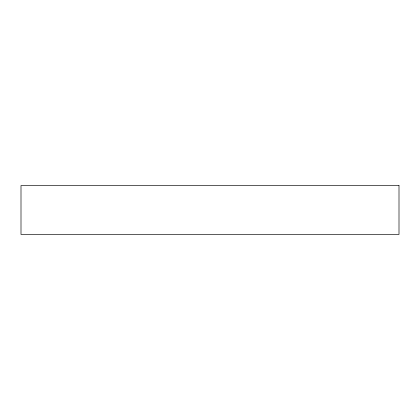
<?xml version="1.0" encoding="UTF-8"?>
<svg xmlns="http://www.w3.org/2000/svg" width="420" height="420" viewBox="0 0 420 420"><rect width="100%" height="100%" fill="white"/><g stroke="black" fill="none" stroke-linecap="round" stroke-linejoin="round"><path stroke-width="0.63" d="M399 185.551L21 185.551L21 234.449L399 234.449L399 185.551"/></g></svg>
